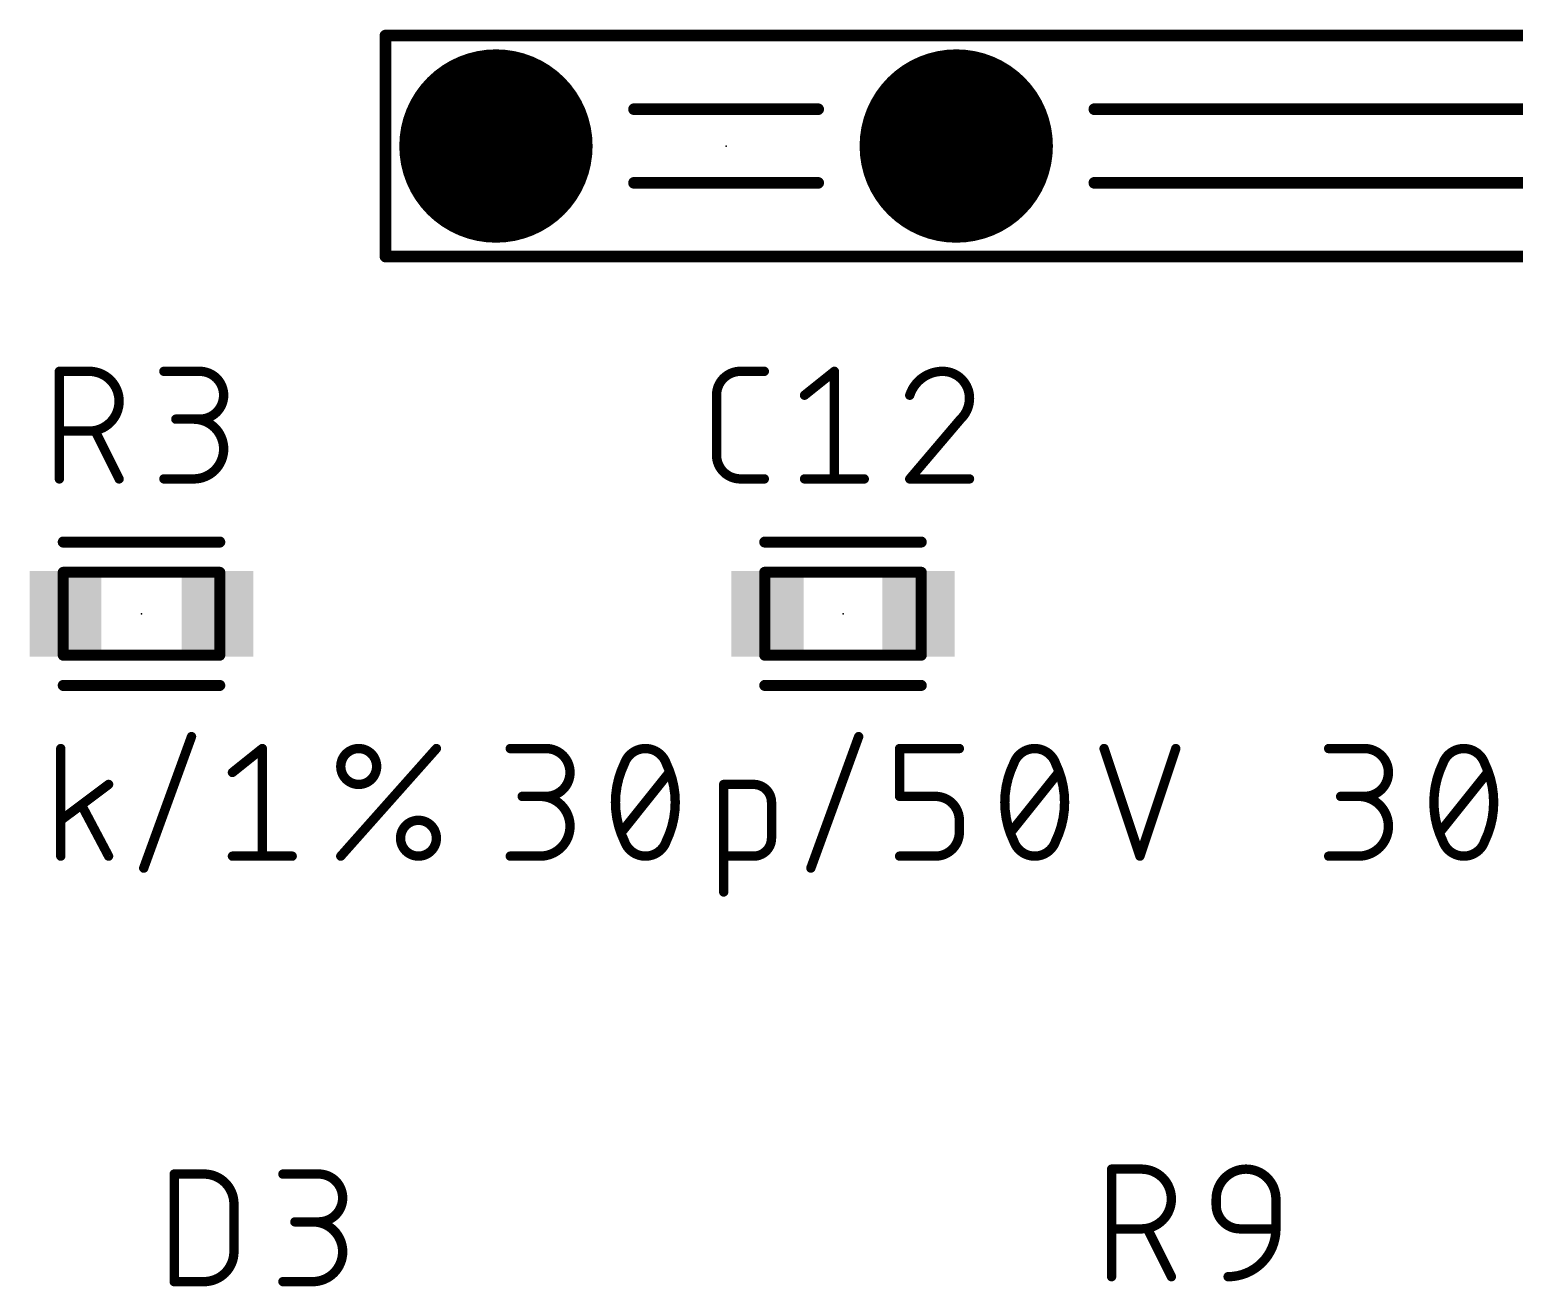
# Model space of a CAD drawing. Extents: x -104 to 160, y 0 to 118.
# Drawn here: x -44.39 to -28.27, y 104.45 to 118.1 of the extents above; entities that cross this region are included whole.
import ezdxf

# ---------------------------------------------------------------- set-up
doc = ezdxf.new("R2010")
doc.units = 0
for name, color, linetype in [('1', 12, 'CONTINUOUS'), ('17', 110, 'CONTINUOUS'), ('21', 253, 'CONTINUOUS'), ('23', 53, 'CONTINUOUS'), ('25', 253, 'CONTINUOUS'), ('27', 253, 'CONTINUOUS'), ('39', 12, 'CONTINUOUS'), ('51', 253, 'CONTINUOUS')]:
    doc.layers.add(name, color=color, linetype=linetype)

# ---------------------------------------------------------------- blocks, each defined once
blk = doc.blocks.new('RECT')
blk.add_solid([(-0.5, -0.5), (0.5, -0.5), (-0.5, 0.5), (0.5, 0.5)])
blk = doc.blocks.new('ROUNDP')
at = {"const_width": 0.5}
blk.add_lwpolyline([(0, -0.25, 1), (0, 0.25, 1), (0, -0.25)], format="xyb", dxfattribs=at)

msp = doc.modelspace()

# ---------------------------------------------------------------- linework, layer by layer
at = {"layer": '21'}
for points, const_width in [([(-37.83, 117.2718, 1), (-37.83, 117.2083)], 0.0635), ([(-35.83, 117.2083, 1), (-35.83, 117.2718)], 0.0635), ([(-32.83, 117.2718, 1), (-32.83, 117.2083)], 0.0635), ([(-37.83, 116.4718, 1), (-37.83, 116.4083)], 0.0635), ([(-35.83, 116.4083, 1), (-35.83, 116.4718)], 0.0635), ([(-32.83, 116.4718, 1), (-32.83, 116.4083)], 0.0635), ([(-44.03, 112.5686, 1), (-44.03, 112.5086)], 0.06), ([(-42.33, 112.5086, 1), (-42.33, 112.5686)], 0.06), ([(-36.41, 112.5686, 1), (-36.41, 112.5086)], 0.06), ([(-34.71, 112.5086, 1), (-34.71, 112.5686)], 0.06), ([(-44.03, 111.0114, 1), (-44.03, 110.9514)], 0.06), ([(-42.33, 110.9514, 1), (-42.33, 111.0114)], 0.06), ([(-36.41, 111.0114, 1), (-36.41, 110.9514)], 0.06), ([(-34.71, 110.9514, 1), (-34.71, 111.0114)], 0.06)]:
    msp.add_lwpolyline(points, format="xyb", dxfattribs=dict(at, const_width=const_width))
for points, const_width in [([(-37.83, 117.24), (-35.83, 117.24)], 0.127), ([(-32.83, 117.24), (-27.13, 117.24)], 0.127), ([(-37.83, 116.44), (-35.83, 116.44)], 0.127), ([(-32.83, 116.44), (-27.13, 116.44)], 0.127), ([(-42.33, 112.5386), (-44.03, 112.5386)], 0.12), ([(-34.71, 112.5386), (-36.41, 112.5386)], 0.12), ([(-42.33, 110.9814), (-44.03, 110.9814)], 0.12), ([(-34.71, 110.9814), (-36.41, 110.9814)], 0.12)]:
    msp.add_lwpolyline(points, dxfattribs=dict(at, const_width=const_width))
at = {"layer": '23'}
for p in [(-36.83, 116.84), (-43.18, 111.76), (-35.56, 111.76)]:
    msp.add_point(p, dxfattribs=at)
at = {"layer": '25', "const_width": 0.1016}
for points in [[(-44.0724, 113.2244), (-44.0724, 114.3928)], [(-44.0724, 114.3928), (-43.7478, 114.3928)], [(-42.9367, 114.3928), (-42.5473, 114.3928)], [(-36.6743, 114.3928), (-36.4147, 114.3928)], [(-35.9781, 114.1332), (-35.6536, 114.3928)], [(-35.6536, 114.3928), (-35.6536, 113.2244)], [(-36.934, 113.484), (-36.934, 114.1332)], [(-42.5473, 113.8735), (-42.8069, 113.8735)], [(-34.2834, 113.8735), (-34.8351, 113.2244)], [(-43.7478, 113.7437), (-44.0724, 113.7437)], [(-43.4233, 113.2244), (-43.6829, 113.7437)], [(-42.9367, 113.2244), (-42.6122, 113.2244)], [(-36.4147, 113.2244), (-36.6743, 113.2244)], [(-35.9781, 113.2244), (-35.329, 113.2244)], [(-34.8351, 113.2244), (-34.186, 113.2244)], [(-42.8251, 104.5058), (-42.8251, 105.6742)], [(-42.8251, 105.6742), (-42.5006, 105.6742)], [(-41.644, 105.6742), (-41.2545, 105.6742)], [(-32.6424, 104.5594), (-32.6424, 105.7278)], [(-32.6424, 105.7278), (-32.3178, 105.7278)], [(-42.176, 105.3496), (-42.176, 104.8304)], [(-31.5067, 105.3383), (-31.5067, 105.4032)], [(-30.8576, 105.4032), (-30.8576, 105.0787)], [(-41.2545, 105.1549), (-41.5142, 105.1549)], [(-32.3178, 105.0787), (-32.6424, 105.0787)], [(-31.9933, 104.5594), (-32.2529, 105.0787)], [(-30.8576, 105.0787), (-31.2471, 105.0787)], [(-42.5006, 104.5058), (-42.8251, 104.5058)], [(-41.644, 104.5058), (-41.3195, 104.5058)]]:
    msp.add_lwpolyline(points, dxfattribs=at)
at = {"layer": '25'}
for points, const_width in [([(-44.047, 114.3928, 1), (-44.0978, 114.3928)], 0.0508), ([(-44.0724, 114.4182, 1), (-44.0724, 114.3674)], 0.0508), ([(-43.7478, 113.7437, 1), (-43.7478, 114.3928)], 0.1016), ([(-43.7478, 114.4182, 1), (-43.7478, 114.3674)], 0.0508), ([(-43.7478, 114.3674, 1), (-43.7478, 114.4182)], 0.0508), ([(-42.9367, 114.4182, 1), (-42.9367, 114.3674)], 0.0508), ([(-42.5473, 113.8735, 1), (-42.5473, 114.3928)], 0.1016), ([(-42.5473, 114.4182, 1), (-42.5473, 114.3674)], 0.0508), ([(-42.5473, 114.3674, 1), (-42.5473, 114.4182)], 0.0508), ([(-36.6743, 114.3928, 0.4142), (-36.934, 114.1332)], 0.1016), ([(-36.6743, 114.4182, 1), (-36.6743, 114.3674)], 0.0508), ([(-36.6743, 114.3674, 1), (-36.6743, 114.4182)], 0.0508), ([(-36.4147, 114.3674, 1), (-36.4147, 114.4182)], 0.0508), ([(-35.6282, 114.3928, 1), (-35.679, 114.3928)], 0.0508), ([(-35.6377, 114.373, 1), (-35.6695, 114.4126)], 0.0508), ([(-34.4781, 114.3928, 0.3252), (-34.8351, 114.1332)], 0.1016), ([(-34.186, 114.1007, 0.4142), (-34.4781, 114.3928)], 0.1016), ([(-34.4781, 114.4182, 1), (-34.4781, 114.3674)], 0.0508), ([(-34.4781, 114.3674, 1), (-34.4781, 114.4182)], 0.0508), ([(-36.9086, 114.1332, 1), (-36.9594, 114.1332)], 0.0508), ([(-35.994, 114.153, 1), (-35.9623, 114.1133)], 0.0508), ([(-36.9594, 114.1332, 1), (-36.9086, 114.1332)], 0.0508), ([(-34.8593, 114.141, 1), (-34.811, 114.1253)], 0.0508), ([(-34.2834, 113.8735, 0.2053), (-34.186, 114.1007)], 0.1016), ([(-34.1606, 114.1007, 1), (-34.2114, 114.1007)], 0.0508), ([(-34.2114, 114.1007, 1), (-34.1606, 114.1007)], 0.0508), ([(-42.8069, 113.8989, 1), (-42.8069, 113.8481)], 0.0508), ([(-42.6122, 113.2244, 1), (-42.6122, 113.8735)], 0.1016), ([(-42.6122, 113.8989, 1), (-42.6122, 113.8481)], 0.0508), ([(-42.5473, 113.8989, 1), (-42.5473, 113.8481)], 0.0508), ([(-42.5473, 113.8481, 1), (-42.5473, 113.8989)], 0.0508), ([(-34.3009, 113.8919, 1), (-34.2659, 113.8551)], 0.0508), ([(-34.264, 113.8571, 1), (-34.3028, 113.89)], 0.0508), ([(-44.0724, 113.7691, 1), (-44.0724, 113.7183)], 0.0508), ([(-43.7478, 113.7691, 1), (-43.7478, 113.7183)], 0.0508), ([(-43.7478, 113.7183, 1), (-43.7478, 113.7691)], 0.0508), ([(-43.6602, 113.755, 1), (-43.7056, 113.7323)], 0.0508), ([(-36.934, 113.484, 0.4142), (-36.6743, 113.2244)], 0.1016), ([(-36.9086, 113.484, 1), (-36.9594, 113.484)], 0.0508), ([(-36.9594, 113.484, 1), (-36.9086, 113.484)], 0.0508), ([(-44.0978, 113.2244, 1), (-44.047, 113.2244)], 0.0508), ([(-43.446, 113.213, 1), (-43.4005, 113.2358)], 0.0508), ([(-42.9367, 113.2498, 1), (-42.9367, 113.199)], 0.0508), ([(-42.6122, 113.2498, 1), (-42.6122, 113.199)], 0.0508), ([(-42.6122, 113.199, 1), (-42.6122, 113.2498)], 0.0508), ([(-36.6743, 113.2498, 1), (-36.6743, 113.199)], 0.0508), ([(-36.6743, 113.199, 1), (-36.6743, 113.2498)], 0.0508), ([(-36.4147, 113.199, 1), (-36.4147, 113.2498)], 0.0508), ([(-35.9781, 113.2498, 1), (-35.9781, 113.199)], 0.0508), ([(-35.679, 113.2244, 1), (-35.6282, 113.2244)], 0.0508), ([(-35.329, 113.199, 1), (-35.329, 113.2498)], 0.0508), ([(-34.8545, 113.2409, 1), (-34.8158, 113.2079)], 0.0508), ([(-34.8351, 113.2498, 1), (-34.8351, 113.199)], 0.0508), ([(-34.186, 113.199, 1), (-34.186, 113.2498)], 0.0508), ([(-42.7997, 105.6742, 1), (-42.8505, 105.6742)], 0.0508), ([(-42.8251, 105.6996, 1), (-42.8251, 105.6488)], 0.0508), ([(-42.176, 105.3496, 0.4142), (-42.5006, 105.6742)], 0.1016), ([(-42.5006, 105.6996, 1), (-42.5006, 105.6488)], 0.0508), ([(-42.5006, 105.6488, 1), (-42.5006, 105.6996)], 0.0508), ([(-41.644, 105.6996, 1), (-41.644, 105.6488)], 0.0508), ([(-41.2545, 105.1549, 1), (-41.2545, 105.6742)], 0.1016), ([(-41.2545, 105.6996, 1), (-41.2545, 105.6488)], 0.0508), ([(-41.2545, 105.6488, 1), (-41.2545, 105.6996)], 0.0508), ([(-32.617, 105.7278, 1), (-32.6678, 105.7278)], 0.0508), ([(-32.6424, 105.7532, 1), (-32.6424, 105.7024)], 0.0508), ([(-32.3178, 105.0787, 1), (-32.3178, 105.7278)], 0.1016), ([(-32.3178, 105.7532, 1), (-32.3178, 105.7024)], 0.0508), ([(-32.3178, 105.7024, 1), (-32.3178, 105.7532)], 0.0508), ([(-30.8576, 105.4032, 1), (-31.5067, 105.4032)], 0.1016), ([(-42.1506, 105.3496, 1), (-42.2014, 105.3496)], 0.0508), ([(-42.2014, 105.3496, 1), (-42.1506, 105.3496)], 0.0508), ([(-31.4813, 105.4032, 1), (-31.5321, 105.4032)], 0.0508), ([(-31.5321, 105.4032, 1), (-31.4813, 105.4032)], 0.0508), ([(-31.5067, 105.3383, 0.4142), (-31.2471, 105.0787)], 0.1016), ([(-31.4813, 105.3383, 1), (-31.5321, 105.3383)], 0.0508), ([(-31.5321, 105.3383, 1), (-31.4813, 105.3383)], 0.0508), ([(-30.8322, 105.4032, 1), (-30.883, 105.4032)], 0.0508), ([(-30.883, 105.4032, 1), (-30.8322, 105.4032)], 0.0508), ([(-41.5142, 105.1803, 1), (-41.5142, 105.1295)], 0.0508), ([(-41.3195, 104.5058, 1), (-41.3195, 105.1549)], 0.1016), ([(-41.3195, 105.1803, 1), (-41.3195, 105.1295)], 0.0508), ([(-41.2545, 105.1803, 1), (-41.2545, 105.1295)], 0.0508), ([(-41.2545, 105.1295, 1), (-41.2545, 105.1803)], 0.0508), ([(-32.6424, 105.1041, 1), (-32.6424, 105.0533)], 0.0508), ([(-32.3178, 105.1041, 1), (-32.3178, 105.0533)], 0.0508), ([(-32.3178, 105.0533, 1), (-32.3178, 105.1041)], 0.0508), ([(-32.2302, 105.09, 1), (-32.2756, 105.0673)], 0.0508), ([(-31.3769, 104.5594, 0.4142), (-30.8576, 105.0787)], 0.1016), ([(-31.2471, 105.1041, 1), (-31.2471, 105.0533)], 0.0508), ([(-31.2471, 105.0533, 1), (-31.2471, 105.1041)], 0.0508), ([(-30.8322, 105.0787, 1), (-30.883, 105.0787)], 0.0508), ([(-30.883, 105.0787, 1), (-30.8322, 105.0787)], 0.0508), ([(-30.8576, 105.0533, 1), (-30.8576, 105.1041)], 0.0508), ([(-42.5006, 104.5058, 0.4142), (-42.176, 104.8304)], 0.1016), ([(-42.1506, 104.8304, 1), (-42.2014, 104.8304)], 0.0508), ([(-42.2014, 104.8304, 1), (-42.1506, 104.8304)], 0.0508), ([(-42.8251, 104.5312, 1), (-42.8251, 104.4804)], 0.0508), ([(-42.8505, 104.5058, 1), (-42.7997, 104.5058)], 0.0508), ([(-42.5006, 104.5312, 1), (-42.5006, 104.4804)], 0.0508), ([(-42.5006, 104.4804, 1), (-42.5006, 104.5312)], 0.0508), ([(-41.644, 104.5312, 1), (-41.644, 104.4804)], 0.0508), ([(-41.3195, 104.5312, 1), (-41.3195, 104.4804)], 0.0508), ([(-41.3195, 104.4804, 1), (-41.3195, 104.5312)], 0.0508), ([(-32.6678, 104.5594, 1), (-32.617, 104.5594)], 0.0508), ([(-32.016, 104.548, 1), (-31.9705, 104.5708)], 0.0508), ([(-31.3769, 104.5848, 1), (-31.3769, 104.534)], 0.0508)]:
    msp.add_lwpolyline(points, format="xyb", dxfattribs=dict(at, const_width=const_width))
at = {"layer": '27', "const_width": 0.1016}
for points in [[(-43.156, 108.9974), (-42.6367, 110.4254)], [(-35.9093, 108.9974), (-35.39, 110.4254)], [(-44.0569, 109.1272), (-44.0569, 110.2956)], [(-42.1922, 110.036), (-41.8677, 110.2956)], [(-41.8677, 110.2956), (-41.8677, 109.1272)], [(-41.0154, 109.1272), (-39.9768, 110.2956)], [(-39.1746, 110.2956), (-38.7851, 110.2956)], [(-34.9455, 109.7763), (-34.9455, 110.2956)], [(-34.9455, 110.2956), (-34.2964, 110.2956)], [(-32.7244, 110.2956), (-32.3349, 109.1272)], [(-32.3349, 109.1272), (-31.9454, 110.2956)], [(-30.2846, 110.2956), (-29.8951, 110.2956)], [(-37.9666, 109.3868), (-37.4474, 110.036)], [(-33.7376, 109.3868), (-33.2183, 110.036)], [(-29.0766, 109.3868), (-28.5574, 110.036)], [(-43.5376, 109.9061), (-44.0569, 109.5167)], [(-38.7851, 109.7763), (-39.0447, 109.7763)], [(-36.8559, 108.7377), (-36.8559, 109.9061)], [(-36.8559, 109.9061), (-36.5313, 109.9061)], [(-34.556, 109.7763), (-34.9455, 109.7763)], [(-29.8951, 109.7763), (-30.1547, 109.7763)], [(-43.5376, 109.1272), (-43.8297, 109.6789)], [(-36.3366, 109.7114), (-36.3366, 109.3219)], [(-34.2964, 109.3868), (-34.2964, 109.5167)], [(-42.1922, 109.1272), (-41.5431, 109.1272)], [(-39.1746, 109.1272), (-38.85, 109.1272)], [(-36.5313, 109.1272), (-36.8559, 109.1272)], [(-34.9455, 109.1272), (-34.556, 109.1272)], [(-30.2846, 109.1272), (-29.96, 109.1272)]]:
    msp.add_lwpolyline(points, dxfattribs=at)
at = {"layer": '27'}
for points, const_width in [([(-42.6129, 110.4167, 1), (-42.6606, 110.4341)], 0.0508), ([(-35.3661, 110.4167, 1), (-35.4138, 110.4341)], 0.0508), ([(-44.0315, 110.2956, 1), (-44.0823, 110.2956)], 0.0508), ([(-41.8423, 110.2956, 1), (-41.8931, 110.2956)], 0.0508), ([(-41.8518, 110.2758, 1), (-41.8835, 110.3154)], 0.0508), ([(-40.6259, 110.1009, 1), (-41.0154, 110.1009)], 0.1016), ([(-39.9578, 110.2787, 1), (-39.9958, 110.3125)], 0.0508), ([(-39.1746, 110.321, 1), (-39.1746, 110.2702)], 0.0508), ([(-38.7851, 109.7763, 1), (-38.7851, 110.2956)], 0.1016), ([(-38.7851, 110.321, 1), (-38.7851, 110.2702)], 0.0508), ([(-38.7851, 110.2702, 1), (-38.7851, 110.321)], 0.0508), ([(-37.707, 110.2956, 0.3205), (-37.9342, 110.1333)], 0.1016), ([(-37.4798, 110.1333, 0.3205), (-37.707, 110.2956)], 0.1016), ([(-37.707, 110.321, 1), (-37.707, 110.2702)], 0.0508), ([(-37.707, 110.2702, 1), (-37.707, 110.321)], 0.0508), ([(-34.9201, 110.2956, 1), (-34.9709, 110.2956)], 0.0508), ([(-34.9455, 110.321, 1), (-34.9455, 110.2702)], 0.0508), ([(-34.2964, 110.2702, 1), (-34.2964, 110.321)], 0.0508), ([(-33.4779, 110.2956, 0.3205), (-33.7051, 110.1333)], 0.1016), ([(-33.2507, 110.1333, 0.3205), (-33.4779, 110.2956)], 0.1016), ([(-33.4779, 110.321, 1), (-33.4779, 110.2702)], 0.0508), ([(-33.4779, 110.2702, 1), (-33.4779, 110.321)], 0.0508), ([(-32.7003, 110.3036, 1), (-32.7485, 110.2876)], 0.0508), ([(-31.9214, 110.2876, 1), (-31.9695, 110.3036)], 0.0508), ([(-30.2846, 110.321, 1), (-30.2846, 110.2702)], 0.0508), ([(-29.8951, 109.7763, 1), (-29.8951, 110.2956)], 0.1016), ([(-29.8951, 110.321, 1), (-29.8951, 110.2702)], 0.0508), ([(-29.8951, 110.2702, 1), (-29.8951, 110.321)], 0.0508), ([(-28.817, 110.2956, 0.3205), (-29.0442, 110.1333)], 0.1016), ([(-28.5898, 110.1333, 0.3205), (-28.817, 110.2956)], 0.1016), ([(-28.817, 110.321, 1), (-28.817, 110.2702)], 0.0508), ([(-28.817, 110.2702, 1), (-28.817, 110.321)], 0.0508), ([(-41.0154, 110.1009, 1), (-40.6259, 110.1009)], 0.1016), ([(-40.99, 110.1009, 1), (-41.0408, 110.1009)], 0.0508), ([(-40.6005, 110.1009, 1), (-40.6513, 110.1009)], 0.0508), ([(-37.9342, 110.1333, 0.1139), (-38.0316, 109.7114)], 0.1016), ([(-37.9582, 110.1416, 1), (-37.9102, 110.1251)], 0.0508), ([(-37.9114, 110.1222, 1), (-37.957, 110.1445)], 0.0508), ([(-37.3824, 109.7114, 0.1139), (-37.4798, 110.1333)], 0.1016), ([(-37.457, 110.1445, 1), (-37.5026, 110.1222)], 0.0508), ([(-37.5038, 110.1251, 1), (-37.4558, 110.1416)], 0.0508), ([(-33.7051, 110.1333, 0.1139), (-33.8025, 109.7114)], 0.1016), ([(-33.7291, 110.1416, 1), (-33.6811, 110.1251)], 0.0508), ([(-33.6823, 110.1222, 1), (-33.7279, 110.1445)], 0.0508), ([(-33.2279, 110.1445, 1), (-33.2736, 110.1222)], 0.0508), ([(-33.1534, 109.7114, 0.1139), (-33.2507, 110.1333)], 0.1016), ([(-33.2747, 110.1251, 1), (-33.2267, 110.1416)], 0.0508), ([(-29.0442, 110.1333, 0.1139), (-29.1416, 109.7114)], 0.1016), ([(-29.0682, 110.1416, 1), (-29.0202, 110.1251)], 0.0508), ([(-29.0214, 110.1222, 1), (-29.067, 110.1445)], 0.0508), ([(-28.4924, 109.7114, 0.1139), (-28.5898, 110.1333)], 0.1016), ([(-28.567, 110.1445, 1), (-28.6126, 110.1222)], 0.0508), ([(-28.6138, 110.1251, 1), (-28.5658, 110.1416)], 0.0508), ([(-42.2081, 110.0558, 1), (-42.1764, 110.0161)], 0.0508), ([(-41.0408, 110.1009, 1), (-40.99, 110.1009)], 0.0508), ([(-40.6513, 110.1009, 1), (-40.6005, 110.1009)], 0.0508), ([(-37.4275, 110.0201, 1), (-37.4672, 110.0518)], 0.0508), ([(-33.1984, 110.0201, 1), (-33.2381, 110.0518)], 0.0508), ([(-28.5375, 110.0201, 1), (-28.5772, 110.0518)], 0.0508), ([(-43.5223, 109.8858, 1), (-43.5528, 109.9265)], 0.0508), ([(-39.0447, 109.8017, 1), (-39.0447, 109.7509)], 0.0508), ([(-38.85, 109.1272, 1), (-38.85, 109.7763)], 0.1016), ([(-38.85, 109.8017, 1), (-38.85, 109.7509)], 0.0508), ([(-38.7851, 109.8017, 1), (-38.7851, 109.7509)], 0.0508), ([(-38.7851, 109.7509, 1), (-38.7851, 109.8017)], 0.0508), ([(-36.8305, 109.9061, 1), (-36.8813, 109.9061)], 0.0508), ([(-36.8559, 109.9315, 1), (-36.8559, 109.8807)], 0.0508), ([(-36.3366, 109.7114, 0.4142), (-36.5313, 109.9061)], 0.1016), ([(-36.5313, 109.9315, 1), (-36.5313, 109.8807)], 0.0508), ([(-36.5313, 109.8807, 1), (-36.5313, 109.9315)], 0.0508), ([(-34.9455, 109.8017, 1), (-34.9455, 109.7509)], 0.0508), ([(-34.2964, 109.5167, 0.4142), (-34.556, 109.7763)], 0.1016), ([(-34.556, 109.8017, 1), (-34.556, 109.7509)], 0.0508), ([(-34.556, 109.7509, 1), (-34.556, 109.8017)], 0.0508), ([(-30.1547, 109.8017, 1), (-30.1547, 109.7509)], 0.0508), ([(-29.96, 109.1272, 1), (-29.96, 109.7763)], 0.1016), ([(-29.96, 109.8017, 1), (-29.96, 109.7509)], 0.0508), ([(-29.8951, 109.8017, 1), (-29.8951, 109.7509)], 0.0508), ([(-29.8951, 109.7509, 1), (-29.8951, 109.8017)], 0.0508), ([(-43.8072, 109.6908, 1), (-43.8521, 109.6671)], 0.0508), ([(-38.0316, 109.7114, 0.1139), (-37.9342, 109.2895)], 0.1016), ([(-38.0062, 109.7114, 1), (-38.057, 109.7114)], 0.0508), ([(-38.057, 109.7114, 1), (-38.0062, 109.7114)], 0.0508), ([(-37.4798, 109.2895, 0.1139), (-37.3824, 109.7114)], 0.1016), ([(-37.357, 109.7114, 1), (-37.4078, 109.7114)], 0.0508), ([(-37.4078, 109.7114, 1), (-37.357, 109.7114)], 0.0508), ([(-36.3112, 109.7114, 1), (-36.362, 109.7114)], 0.0508), ([(-36.362, 109.7114, 1), (-36.3112, 109.7114)], 0.0508), ([(-34.9709, 109.7763, 1), (-34.9201, 109.7763)], 0.0508), ([(-33.8025, 109.7114, 0.1139), (-33.7051, 109.2895)], 0.1016), ([(-33.7771, 109.7114, 1), (-33.8279, 109.7114)], 0.0508), ([(-33.8279, 109.7114, 1), (-33.7771, 109.7114)], 0.0508), ([(-33.2507, 109.2895, 0.1139), (-33.1534, 109.7114)], 0.1016), ([(-33.128, 109.7114, 1), (-33.1788, 109.7114)], 0.0508), ([(-33.1788, 109.7114, 1), (-33.128, 109.7114)], 0.0508), ([(-29.1416, 109.7114, 0.1139), (-29.0442, 109.2895)], 0.1016), ([(-29.1162, 109.7114, 1), (-29.167, 109.7114)], 0.0508), ([(-29.167, 109.7114, 1), (-29.1162, 109.7114)], 0.0508), ([(-28.5898, 109.2895, 0.1139), (-28.4924, 109.7114)], 0.1016), ([(-28.467, 109.7114, 1), (-28.5178, 109.7114)], 0.0508), ([(-28.5178, 109.7114, 1), (-28.467, 109.7114)], 0.0508), ([(-44.0721, 109.537, 1), (-44.0416, 109.4963)], 0.0508), ([(-39.9768, 109.3219, 1), (-40.3662, 109.3219)], 0.1016), ([(-34.271, 109.5167, 1), (-34.3218, 109.5167)], 0.0508), ([(-34.3218, 109.5167, 1), (-34.271, 109.5167)], 0.0508), ([(-40.3662, 109.3219, 1), (-39.9768, 109.3219)], 0.1016), ([(-40.3408, 109.3219, 1), (-40.3916, 109.3219)], 0.0508), ([(-40.3916, 109.3219, 1), (-40.3408, 109.3219)], 0.0508), ([(-39.9514, 109.3219, 1), (-40.0022, 109.3219)], 0.0508), ([(-40.0022, 109.3219, 1), (-39.9514, 109.3219)], 0.0508), ([(-37.9865, 109.4027, 1), (-37.9468, 109.371)], 0.0508), ([(-37.9342, 109.2895, 0.3205), (-37.707, 109.1272)], 0.1016), ([(-37.9102, 109.2977, 1), (-37.9582, 109.2812)], 0.0508), ([(-37.707, 109.1272, 0.3205), (-37.4798, 109.2895)], 0.1016), ([(-37.4558, 109.2812, 1), (-37.5038, 109.2977)], 0.0508), ([(-36.5313, 109.1272, 0.4142), (-36.3366, 109.3219)], 0.1016), ([(-36.3112, 109.3219, 1), (-36.362, 109.3219)], 0.0508), ([(-36.362, 109.3219, 1), (-36.3112, 109.3219)], 0.0508), ([(-34.556, 109.1272, 0.4142), (-34.2964, 109.3868)], 0.1016), ([(-34.271, 109.3868, 1), (-34.3218, 109.3868)], 0.0508), ([(-34.3218, 109.3868, 1), (-34.271, 109.3868)], 0.0508), ([(-33.7574, 109.4027, 1), (-33.7177, 109.371)], 0.0508), ([(-33.7051, 109.2895, 0.3205), (-33.4779, 109.1272)], 0.1016), ([(-33.6811, 109.2977, 1), (-33.7291, 109.2812)], 0.0508), ([(-33.4779, 109.1272, 0.3205), (-33.2507, 109.2895)], 0.1016), ([(-33.2267, 109.2812, 1), (-33.2747, 109.2977)], 0.0508), ([(-29.0965, 109.4027, 1), (-29.0568, 109.371)], 0.0508), ([(-29.0442, 109.2895, 0.3205), (-28.817, 109.1272)], 0.1016), ([(-29.0202, 109.2977, 1), (-29.0682, 109.2812)], 0.0508), ([(-28.817, 109.1272, 0.3205), (-28.5898, 109.2895)], 0.1016), ([(-28.5658, 109.2812, 1), (-28.6138, 109.2977)], 0.0508), ([(-42.1922, 109.1526, 1), (-42.1922, 109.1018)], 0.0508), ([(-41.5431, 109.1018, 1), (-41.5431, 109.1526)], 0.0508), ([(-39.1746, 109.1526, 1), (-39.1746, 109.1018)], 0.0508), ([(-38.85, 109.1526, 1), (-38.85, 109.1018)], 0.0508), ([(-38.85, 109.1018, 1), (-38.85, 109.1526)], 0.0508), ([(-37.957, 109.2783, 1), (-37.9114, 109.3006)], 0.0508), ([(-37.707, 109.1526, 1), (-37.707, 109.1018)], 0.0508), ([(-37.707, 109.1018, 1), (-37.707, 109.1526)], 0.0508), ([(-37.5026, 109.3006, 1), (-37.457, 109.2783)], 0.0508), ([(-36.8559, 109.1526, 1), (-36.8559, 109.1018)], 0.0508), ([(-36.5313, 109.1526, 1), (-36.5313, 109.1018)], 0.0508), ([(-36.5313, 109.1018, 1), (-36.5313, 109.1526)], 0.0508), ([(-34.9455, 109.1526, 1), (-34.9455, 109.1018)], 0.0508), ([(-34.556, 109.1526, 1), (-34.556, 109.1018)], 0.0508), ([(-34.556, 109.1018, 1), (-34.556, 109.1526)], 0.0508), ([(-33.7279, 109.2783, 1), (-33.6823, 109.3006)], 0.0508), ([(-33.4779, 109.1526, 1), (-33.4779, 109.1018)], 0.0508), ([(-33.4779, 109.1018, 1), (-33.4779, 109.1526)], 0.0508), ([(-33.2736, 109.3006, 1), (-33.2279, 109.2783)], 0.0508), ([(-30.2846, 109.1526, 1), (-30.2846, 109.1018)], 0.0508), ([(-29.96, 109.1526, 1), (-29.96, 109.1018)], 0.0508), ([(-29.96, 109.1018, 1), (-29.96, 109.1526)], 0.0508), ([(-29.067, 109.2783, 1), (-29.0214, 109.3006)], 0.0508), ([(-28.817, 109.1526, 1), (-28.817, 109.1018)], 0.0508), ([(-28.817, 109.1018, 1), (-28.817, 109.1526)], 0.0508), ([(-28.6126, 109.3006, 1), (-28.567, 109.2783)], 0.0508), ([(-44.0823, 109.1272, 1), (-44.0315, 109.1272)], 0.0508), ([(-43.56, 109.1153, 1), (-43.5151, 109.1391)], 0.0508), ([(-43.1799, 109.0061, 1), (-43.1321, 108.9887)], 0.0508), ([(-41.8931, 109.1272, 1), (-41.8423, 109.1272)], 0.0508), ([(-41.0343, 109.1441, 1), (-40.9964, 109.1103)], 0.0508), ([(-35.9331, 109.0061, 1), (-35.8854, 108.9887)], 0.0508), ([(-32.359, 109.1352, 1), (-32.3108, 109.1192)], 0.0508), ([(-32.359, 109.1192, 1), (-32.3108, 109.1352)], 0.0508), ([(-36.8813, 108.7377, 1), (-36.8305, 108.7377)], 0.0508)]:
    msp.add_lwpolyline(points, format="xyb", dxfattribs=dict(at, const_width=const_width))
at = {"layer": '39', "const_width": 0.0635}
for points in [[(-40.4982, 118.04, 1), (-40.5618, 118.04)], [(-40.53, 118.0718, 1), (-40.53, 118.0083)], [(-40.53, 115.6718, 1), (-40.53, 115.6082)], [(-40.5618, 115.64, 1), (-40.4982, 115.64)]]:
    msp.add_lwpolyline(points, format="xyb", dxfattribs=at)
at = {"layer": '39', "const_width": 0.127}
for points in [[(-40.53, 118.04), (-40.53, 115.64)], [(-27.13, 118.04), (-40.53, 118.04)], [(-40.53, 115.64), (-27.13, 115.64)]]:
    msp.add_lwpolyline(points, dxfattribs=at)
at = {"layer": '51'}
for points, const_width in [([(-40.4982, 118.04, 1), (-40.5618, 118.04)], 0.0635), ([(-40.53, 118.0718, 1), (-40.53, 118.0083)], 0.0635), ([(-40.53, 115.6718, 1), (-40.53, 115.6082)], 0.0635), ([(-40.5618, 115.64, 1), (-40.4982, 115.64)], 0.0635), ([(-44, 112.21, 1), (-44.06, 112.21)], 0.06), ([(-44.03, 112.24, 1), (-44.03, 112.18)], 0.06), ([(-42.3, 112.21, 1), (-42.36, 112.21)], 0.06), ([(-42.33, 112.18, 1), (-42.33, 112.24)], 0.06), ([(-36.38, 112.21, 1), (-36.44, 112.21)], 0.06), ([(-36.41, 112.24, 1), (-36.41, 112.18)], 0.06), ([(-34.68, 112.21, 1), (-34.74, 112.21)], 0.06), ([(-34.71, 112.18, 1), (-34.71, 112.24)], 0.06), ([(-44.03, 111.34, 1), (-44.03, 111.28)], 0.06), ([(-44.06, 111.31, 1), (-44, 111.31)], 0.06), ([(-42.36, 111.31, 1), (-42.3, 111.31)], 0.06), ([(-42.33, 111.28, 1), (-42.33, 111.34)], 0.06), ([(-36.41, 111.34, 1), (-36.41, 111.28)], 0.06), ([(-36.44, 111.31, 1), (-36.38, 111.31)], 0.06), ([(-34.74, 111.31, 1), (-34.68, 111.31)], 0.06), ([(-34.71, 111.28, 1), (-34.71, 111.34)], 0.06)]:
    msp.add_lwpolyline(points, format="xyb", dxfattribs=dict(at, const_width=const_width))
for points, const_width in [([(-40.53, 118.04), (-40.53, 115.64)], 0.127), ([(-27.13, 118.04), (-40.53, 118.04)], 0.127), ([(-40.53, 115.64), (-27.13, 115.64)], 0.127), ([(-44.03, 111.31), (-44.03, 112.21)], 0.12), ([(-44.03, 112.21), (-42.33, 112.21)], 0.12), ([(-42.33, 112.21), (-42.33, 111.31)], 0.12), ([(-36.41, 111.31), (-36.41, 112.21)], 0.12), ([(-36.41, 112.21), (-34.71, 112.21)], 0.12), ([(-34.71, 112.21), (-34.71, 111.31)], 0.12), ([(-42.33, 111.31), (-44.03, 111.31)], 0.12), ([(-34.71, 111.31), (-36.41, 111.31)], 0.12)]:
    msp.add_lwpolyline(points, dxfattribs=dict(at, const_width=const_width))

# ---------------------------------------------------------------- block references
at = {"layer": '1', "yscale": 0.9291}
for p, xscale in [((-44.005, 111.76), 0.7791), ((-42.355, 111.76), 0.7791), ((-36.3806, 111.76), 0.788), ((-34.7394, 111.76), 0.788)]:
    msp.add_blockref('RECT', p, dxfattribs=dict(at, xscale=xscale))
at = {"layer": '17', "xscale": 2.1, "yscale": 2.1}
for p in [(-39.33, 116.84), (-39.33, 116.84), (-34.33, 116.84), (-34.33, 116.84)]:
    msp.add_blockref('ROUNDP', p, dxfattribs=at)

doc.saveas('drawing.dxf')
